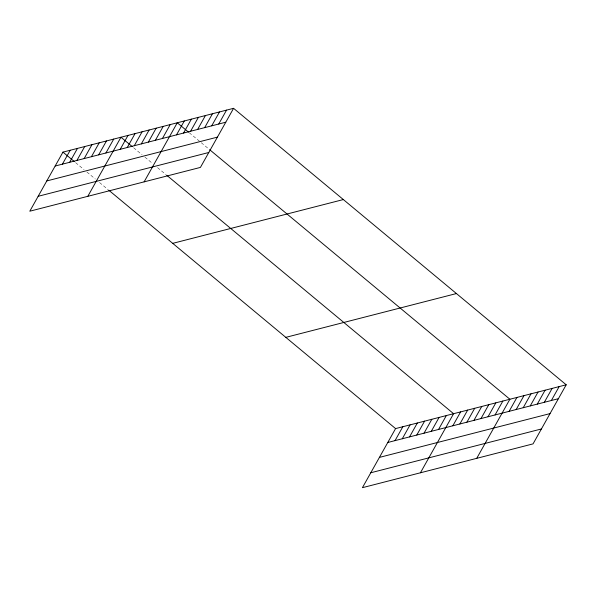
<?xml version="1.0" encoding="UTF-8"?>
<svg xmlns="http://www.w3.org/2000/svg" width="596" height="596" viewBox="0 0 596 596"><rect width="100%" height="100%" fill="white"/><g stroke="black" fill="none" stroke-linecap="round" stroke-linejoin="round"><path stroke-width="0.45" stroke-dasharray="2.98 2.23" d="M189.237 132.714L208.935 149.089M133.638 147.756L142.079 154.774M144.895 157.113L152.636 163.55M157.56 167.64L166.001 174.658M75.625 162.648L84.066 169.666M86.882 172.006L95.323 179.024M99.547 182.532L107.988 189.55"/><path stroke-width="0.89" d="M233.58 108.323L62.96 152.122L29.8 211.208L200.42 167.409L233.58 108.323L566.2 384.793L533.04 443.878L362.42 487.677L395.58 428.591L566.2 384.793M62.409 164.153L70.209 150.259M69.665 162.291L77.465 148.397M76.914 160.436L84.714 146.534M84.163 158.573L91.963 144.672M91.419 156.711L99.219 142.816M98.668 154.848L106.468 140.954M105.917 152.986L113.717 139.091M87.813 196.315L120.973 137.229L132.23 146.586M120.213 149.32L128.006 135.419M127.246 147.51L135.046 133.616M134.286 145.707L142.086 131.805M141.326 143.897L149.119 130.002M148.359 142.094L156.159 128.192M155.4 140.284L163.2 126.389M162.44 138.481L170.232 124.579M144.113 181.862L177.273 122.776L188.53 132.133M176.513 134.867L184.313 120.966M183.553 133.057L191.353 119.163M190.593 131.254L198.386 117.352M197.626 129.444L205.426 115.549M204.666 127.641L212.467 113.739M211.707 125.831L219.499 111.936M218.739 124.028L226.54 110.126M395.036 440.623L402.829 426.729M402.285 438.76L410.085 424.866M409.534 436.905L417.334 423.004M416.79 435.043L424.583 421.141M424.039 433.18L431.839 419.286M431.288 431.318L439.088 417.423M438.544 429.455L446.337 415.561M420.433 472.784L453.593 413.698L166.709 175.246M452.833 425.79L460.626 411.888M459.866 423.98L467.666 410.085M466.906 422.177L474.707 408.275M473.947 420.366L481.747 406.472M480.979 418.563L488.78 404.662M488.02 416.753L495.82 402.859M495.06 414.95L502.86 401.048M476.733 458.331L509.893 399.245L209.643 149.678M509.133 411.337L516.933 397.435M516.173 409.527L523.973 395.632M523.213 407.724L531.006 393.822M530.246 405.913L538.046 392.019M537.287 404.11L545.087 390.209M544.327 402.3L552.127 388.406M551.367 400.497L559.16 386.595M55.16 166.016L225.78 122.217M46.793 180.931L217.413 137.132M38.166 196.293L208.786 152.494M172.721 243.354L343.341 199.556M285.812 337.358L456.432 293.552M387.78 442.485L558.4 398.687M379.414 457.4L550.034 413.602M370.794 472.762L541.406 428.964M62.96 152.122L74.217 161.479M108.696 190.139L395.58 428.591"/></g></svg>
